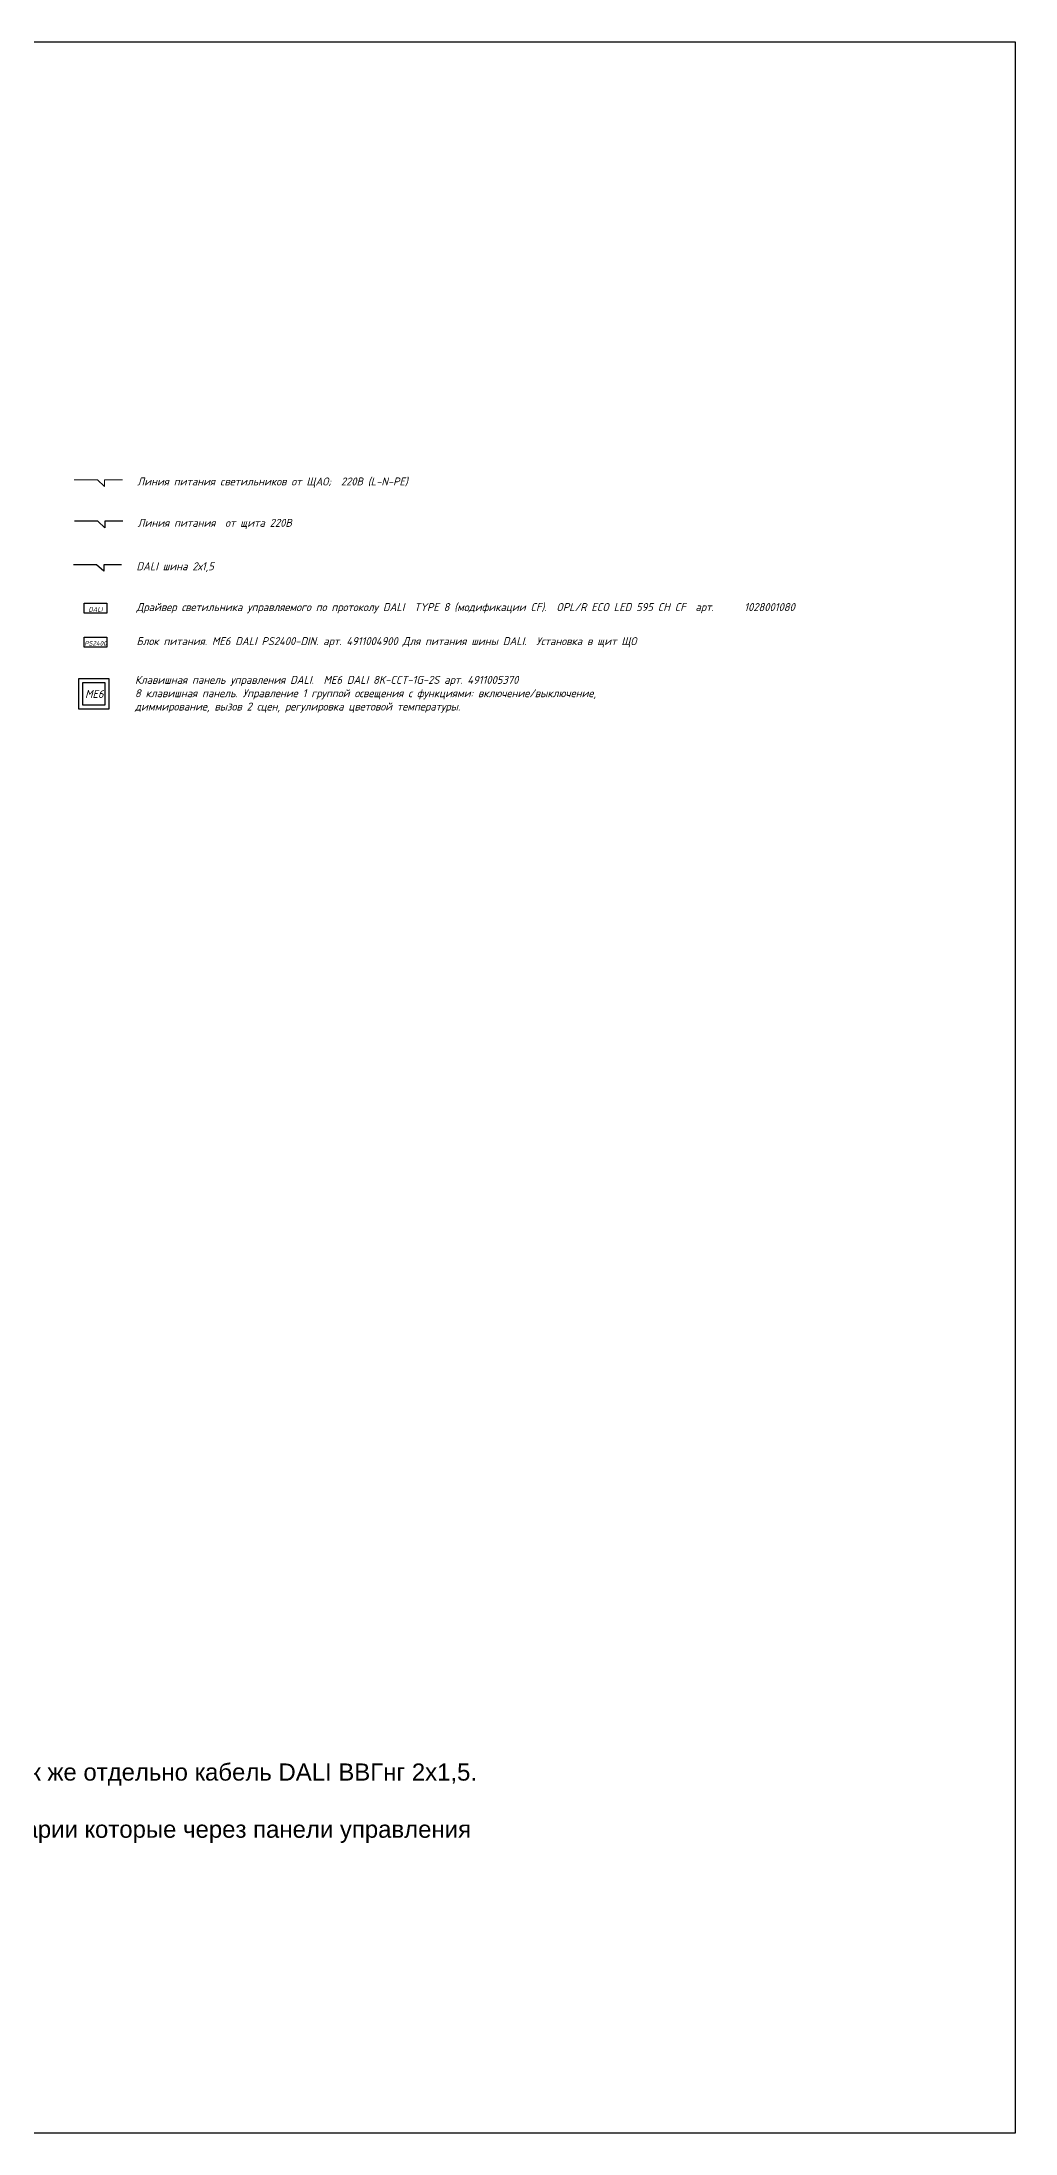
# Model space of a CAD drawing. Header units: millimetres. Extents: x -4896 to 62463, y -11301 to 6998.
# Drawn here: x 53943 to 62463, y -11301 to 6998 of the extents above; entities that cross this region are included whole.
import ezdxf

# ---------------------------------------------------------------- set-up
doc = ezdxf.new("R2010")
doc.units = ezdxf.units.MM
for name, color, linetype, lineweight in [('DALI', 7, 'Continuous', 5), ('Описание', 7, 'Continuous', 5), ('ЭОМ - Обвязка DALI', 5, 'Continuous', 50)]:
    doc.layers.add(name, color=color, linetype=linetype, lineweight=lineweight)
doc.layers.add('Лист', color=74, linetype='Continuous')
doc.layers.add('Рамка', color=250, linetype='Continuous')
doc.styles.add('GOST 2.304', font='CS_Gost2304.shx')
doc.styles.add('Мой новый', font='isocpeur.ttf', dxfattribs={"width": 0.955, "oblique": 15})

# ---------------------------------------------------------------- blocks, each defined once
blk = doc.blocks.new('DALI_CF')
at = {"layer": 'Рамка', "color": 215, "true_color": 0xa953a0}
blk.add_lwpolyline([(-100, 43), (100, 43), (100, -43), (-100, -43)], close=True, dxfattribs=at)
at = {"layer": 'Рамка', "color": 215, "true_color": 0xa953a0, "insert": (-100, 43), "char_height": 4, "width": 200.47, "attachment_point": 1, "style": 'Мой новый'}
blk.add_mtext('\\pxqc;\\P\\P\\P\\P\\P{\\H10x;DALI}', dxfattribs=at)

msp = doc.modelspace()

# ---------------------------------------------------------------- linework, layer by layer
at = {"layer": 'DALI', "color": 6}
for points in [[(54492, 3108), (54430, 3164), (54227, 3164), (54227, 3164)], [(54649, 3164), (54649, 3164), (54492, 3164), (54492, 3108)]]:
    msp.add_lwpolyline(points, dxfattribs=at)
at = {"layer": 'Лист', "color": 4}
msp.add_lwpolyline([(40010, 6998), (62463, 6998), (62463, -11301), (40010, -11301)], close=True, dxfattribs=at)
at = {"layer": 'Рамка', "color": 1}
for points in [[(54495, 2746), (54432, 2803), (54229, 2803), (54229, 2803)], [(54651, 2803), (54651, 2803), (54495, 2803), (54495, 2746)]]:
    msp.add_lwpolyline(points, dxfattribs=at)
at = {"layer": 'Рамка', "color": 3}
for points in [[(54484, 2366), (54422, 2423), (54219, 2423), (54219, 2423)], [(54641, 2423), (54641, 2423), (54484, 2423), (54484, 2366)]]:
    msp.add_lwpolyline(points, dxfattribs=at)
at = {"layer": 'Рамка', "color": 217, "lineweight": 30, "true_color": 0x93278f}
msp.add_lwpolyline([(54312, 1788), (54512, 1788), (54512, 1702), (54312, 1702)], close=True, dxfattribs=at)
at = {"layer": 'Рамка', "color": 2}
for points in [[(54268, 1426), (54529, 1426), (54529, 1160), (54268, 1160)], [(54303, 1391), (54494, 1391), (54494, 1195), (54303, 1195)]]:
    msp.add_lwpolyline(points, close=True, dxfattribs=at)

# ---------------------------------------------------------------- block references
at = {"layer": 'Рамка', "color": 30, "true_color": 0xf8991e}
msp.add_blockref('DALI_CF', (54412, 2043), dxfattribs=at)

# ---------------------------------------------------------------- texts
at = {"layer": 'Описание', "char_height": 70, "attachment_point": 1, "style": 'Мой новый'}
for s, insert, width in [('Линия питания cветильников от ЩАО;  220В (L-N-PE)', (54778, 3186), 2785.19), ('Линия питания  от щита 220В', (54781, 2824), 1951.68), ('DALI шина 2х1,5', (54771, 2444), 818.4), ('Драйвер светильника управляемого по протоколу DALI  TYPE 8 (модификации CF).  OPL/R ECO LED 595 CH CF  арт. ^I1028001080 ', (54771, 2087), 6041.82), ('Блок питания. ME6 DALI PS2400-DIN. арт. 4911004900 Для питания шины DALI.  Установка в щит ЩО', (54771, 1789), 5119.51), ('Клавишная панель управления DALI.  ME6 DALI 8K-CCT-1G-2S арт. 4911005370\\P8 клавишная панель. Управление 1 группой освещения с функциями: включение/выключение,\\Pдиммирование, вызов 2 сцен, регулировка цветовой температуры.', (54758, 1450), 4252.19)]:
    msp.add_mtext(s, dxfattribs=dict(at, insert=insert, width=width))
at = {"layer": 'Рамка', "color": 217, "true_color": 0x93278f, "insert": (54312, 1788), "char_height": 4, "width": 200.47, "attachment_point": 1, "style": 'Мой новый'}
msp.add_mtext('\\pxqc;\\P\\P\\P\\P\\P{\\H10x;PS2400}', dxfattribs=at)
at = {"layer": 'Рамка', "insert": (54321, 1327), "char_height": 70, "width": 157.43, "attachment_point": 1, "style": 'Мой новый'}
msp.add_mtext('ME6', dxfattribs=at)
at = {"layer": 'ЭОМ - Обвязка DALI', "color": 0, "ltscale": 0.5, "insert": (42333, -7316), "char_height": 150, "width": 15981, "attachment_point": 1, "style": 'GOST 2.304'}
msp.add_mtext('{\\fArial|b0|i0|c204|p34;Комментарии:\\P1. Монтаж PS2400-DIN на DIN-рейку (2TE)\\P2. Панели управления не требуют отдельного (дополнительного питания), достаточно их подключить к кабелю DALI\\P3. Светильники  подключаются "шлейфом". К светильникам мы должны подвести питающий кабель ВВГнг 3х1,5  а так же отдельно кабель DALI ВВГнг 2х1,5.\\P4. Максимальная длина DALI кабеля может быть до 300м.\\P5. Светильники в процессе наладки могут быть разбиты на  логические группы, могут быть запрограмированны сценарии которые через панели управления можно вызывать  }', dxfattribs=at)

doc.saveas('drawing.dxf')
